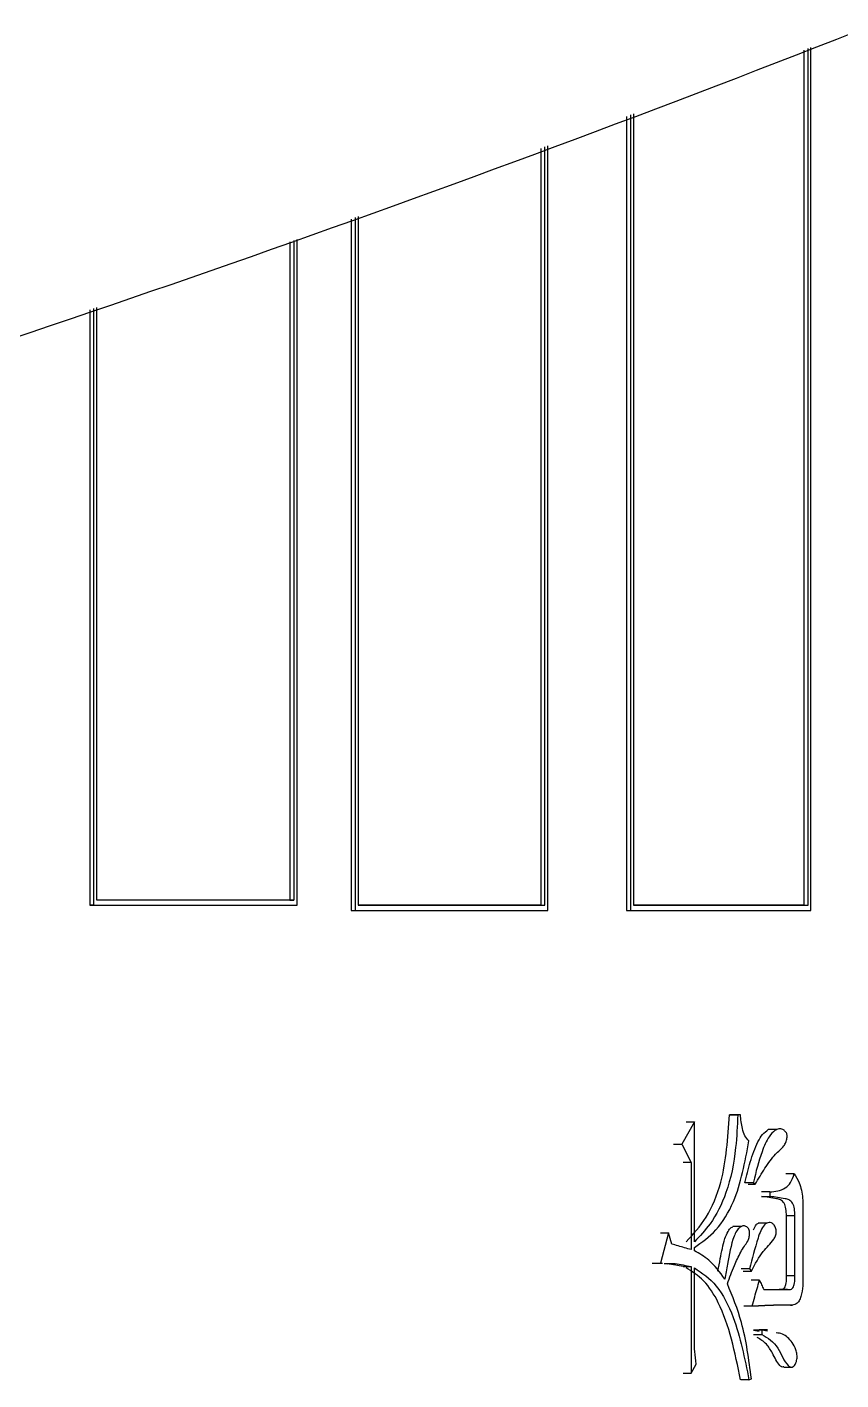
# Model space of a CAD drawing. Header units: millimetres. Extents: x 2223 to 4172, y 741 to 2119.
# Drawn here: x 3157.73 to 3165.5, y 994.8 to 1007.72 of the extents above; entities that cross this region are included whole.
import ezdxf

# ---------------------------------------------------------------- set-up
doc = ezdxf.new("R2010")
doc.units = ezdxf.units.MM

msp = doc.modelspace()

# ---------------------------------------------------------------- linework, layer by layer
at = {"color": 7, "linetype": 'Continuous', "lineweight": 25}
for p, q in [((3165.15, 1007.496), (3165.15, 999.331)), ((3165.19, 999.331), (3165.19, 1007.511)), ((3165.217, 999.281), (3165.217, 1007.521)), ((3163.455, 1006.864), (3163.455, 999.281)), ((3163.494, 1006.879), (3163.494, 999.281)), ((3163.522, 1006.889), (3163.522, 999.331)), ((3162.637, 1006.559), (3162.637, 999.331)), ((3162.676, 999.331), (3162.676, 1006.573)), ((3162.704, 999.281), (3162.704, 1006.584)), ((3160.863, 1005.897), (3160.863, 999.281)), ((3160.893, 1005.908), (3160.893, 999.331)), ((3160.825, 1005.883), (3160.825, 999.281)), ((3160.24, 1005.665), (3160.24, 999.381)), ((3160.278, 1005.679), (3160.278, 999.381)), ((3160.308, 999.331), (3160.308, 1005.69)), ((3158.328, 1005.018), (3158.328, 999.331)), ((3158.364, 1005.03), (3158.364, 999.331)), ((3158.396, 999.381), (3158.396, 1005.04)), ((3158.328, 999.331), (3160.27, 999.331)), ((3158.364, 999.331), (3158.328, 999.331)), ((3160.24, 999.381), (3160.278, 999.381)), ((3162.637, 999.331), (3162.676, 999.331)), ((3165.15, 999.331), (3165.19, 999.331)), ((3160.825, 999.281), (3162.666, 999.281)), ((3160.825, 999.281), (3160.863, 999.281)), ((3162.666, 999.281), (3162.704, 999.281)), ((3163.455, 999.281), (3165.177, 999.281)), ((3163.455, 999.281), (3163.494, 999.281)), ((3165.177, 999.281), (3165.217, 999.281)), ((3164.104, 997.264), (3163.984, 997.048)), ((3164.025, 997.264), (3164.104, 997.264)), ((3164.104, 996.118), (3164.104, 997.264)), ((3164.44, 997.329), (3164.519, 997.329)), ((3164.543, 997.329), (3164.464, 997.329)), ((3164.543, 997.329), (3164.519, 997.329)), ((3164.891, 997.188), (3164.81, 997.188)), ((3163.905, 997.048), (3163.984, 997.048)), ((3163.984, 997.048), (3164.074, 996.875)), ((3164.074, 996.875), (3163.995, 996.875)), ((3164.074, 996.875), (3164.074, 996.042)), ((3165.058, 996.767), (3164.978, 996.767)), ((3164.666, 996.68), (3164.587, 996.68)), ((3164.617, 996.669), (3164.684, 996.669)), ((3164.825, 996.594), (3164.745, 996.594)), ((3164.825, 996.594), (3164.825, 996.55)), ((3164.745, 996.55), (3164.825, 996.55)), ((3165.064, 996.366), (3164.983, 996.366)), ((3164.983, 995.793), (3164.983, 996.366)), ((3165.064, 995.793), (3165.064, 996.366)), ((3165.139, 996.453), (3165.139, 995.804)), ((3163.858, 996.204), (3163.78, 995.912)), ((3163.78, 996.204), (3163.858, 996.204)), ((3163.888, 996.096), (3163.858, 996.204)), ((3164.551, 996.263), (3164.471, 996.263)), ((3164.793, 996.294), (3164.713, 996.294)), ((3164.104, 996.031), (3164.104, 996.064)), ((3163.701, 995.912), (3163.78, 995.912)), ((3163.78, 995.912), (3163.798, 995.912)), ((3163.995, 995.88), (3164.074, 995.88)), ((3164.074, 995.88), (3164.074, 994.863)), ((3164.104, 995.166), (3164.104, 995.869)), ((3164.631, 995.858), (3164.552, 995.858)), ((3164.631, 995.858), (3164.649, 995.836)), ((3164.725, 995.75), (3164.646, 995.75)), ((3165.064, 995.793), (3164.983, 995.793)), ((3164.766, 995.663), (3164.994, 995.663)), ((3164.766, 995.663), (3164.914, 995.663)), ((3164.994, 995.663), (3164.914, 995.663)), ((3164.655, 995.501), (3164.575, 995.501)), ((3165.023, 995.512), (3165.04, 995.512)), ((3164.749, 995.274), (3164.669, 995.274)), ((3164.669, 995.274), (3164.721, 995.264)), ((3164.669, 995.231), (3164.749, 995.231)), ((3164.802, 995.275), (3164.723, 995.275)), ((3164.801, 995.264), (3164.749, 995.274)), ((3164.749, 995.274), (3164.749, 995.231)), ((3164.074, 994.863), (3164.122, 994.949)), ((3164.959, 994.921), (3165.024, 994.921)), ((3165.025, 994.921), (3165.039, 994.921)), ((3163.995, 994.863), (3164.074, 994.863)), ((3164.625, 994.798), (3164.546, 994.798)), ((3164.625, 994.798), (3164.649, 994.809))]:
    msp.add_line(p, q, dxfattribs=at)
at = {"color": 7, "linetype": 'Continuous', "lineweight": 25, "flags": 128}
msp.add_lwpolyline([(3164.569, 995.836), (3164.598, 995.836), (3164.623, 995.836), (3164.649, 995.836)], dxfattribs=at)
at = {"color": 7, "linetype": 'Continuous', "lineweight": 25}
for points, knots in [([(3102.989, 995.903), (3105.549, 995.928), (3109.129, 995.962), (3114.399, 996.241), (3118.863, 996.577), (3124.179, 997.142), (3129.748, 997.916), (3135.562, 998.926), (3141.533, 1000.182), (3147.609, 1001.692), (3153.747, 1003.463), (3159.912, 1005.497), (3166.076, 1007.797), (3172.212, 1010.362), (3178.301, 1013.192), (3184.32, 1016.286), (3190.253, 1019.641), (3196.082, 1023.253), (3201.792, 1027.118), (3207.367, 1031.232), (3212.795, 1035.59), (3218.06, 1040.184), (3223.152, 1045.008), (3228.056, 1050.056), (3232.763, 1055.319), (3237.261, 1060.789), (3241.539, 1066.457), (3245.588, 1072.314), (3249.398, 1078.351), (3252.959, 1084.557), (3256.265, 1090.922), (3259.305, 1097.434), (3262.075, 1104.083), (3264.565, 1110.858), (3266.77, 1117.745), (3268.685, 1124.734), (3270.304, 1131.812), (3271.621, 1138.966), (3272.634, 1146.183), (3273.339, 1153.45), (3273.732, 1160.754), (3273.81, 1168.082), (3273.573, 1175.42), (3273.019, 1182.754), (3272.147, 1190.072), (3270.957, 1197.359), (3269.449, 1204.602), (3267.624, 1211.786), (3265.483, 1218.899), (3263.029, 1225.927), (3260.265, 1232.855), (3257.192, 1239.672), (3253.815, 1246.362), (3250.137, 1252.914), (3246.163, 1259.314), (3241.898, 1265.55), (3237.347, 1271.608), (3232.515, 1277.476), (3227.408, 1283.142), (3222.032, 1288.595), (3216.585, 1293.642), (3211.112, 1298.295), (3205.653, 1302.564), (3200.028, 1306.607), (3194.247, 1310.415), (3188.319, 1313.983), (3182.257, 1317.305), (3176.071, 1320.375), (3169.775, 1323.189), (3163.381, 1325.741), (3156.906, 1328.027), (3150.368, 1330.043), (3143.793, 1331.786), (3137.22, 1333.25), (3130.726, 1334.432), (3124.437, 1335.329), (3118.913, 1335.913), (3114.03, 1336.28), (3109.206, 1336.52), (3103.232, 1336.637), (3097.715, 1336.527), (3092.446, 1336.255), (3087.982, 1335.917), (3082.665, 1335.352), (3077.096, 1334.579), (3071.283, 1333.569), (3065.312, 1332.313), (3059.236, 1330.802), (3053.098, 1329.032), (3046.933, 1326.997), (3040.769, 1324.698), (3034.632, 1322.133), (3028.544, 1319.302), (3022.525, 1316.209), (3016.592, 1312.854), (3010.763, 1309.242), (3005.053, 1305.376), (2999.477, 1301.262), (2994.05, 1296.905), (2988.784, 1292.311), (2983.693, 1287.486), (2978.788, 1282.438), (2974.081, 1277.176), (2969.584, 1271.706), (2965.305, 1266.037), (2961.257, 1260.18), (2957.447, 1254.143), (2953.885, 1247.938), (2950.58, 1241.573), (2947.538, 1235.061), (2944.776, 1228.409), (2942.439, 1222.127), (2941.16, 1218.022), (2940.597, 1216.214)], [0, 0, 0, 0, 0.0102074, 0.014274, 0.021037, 0.0280561, 0.0355867, 0.0434511, 0.0515783, 0.0599113, 0.0684099, 0.0770439, 0.085791, 0.0946336, 0.1035582, 0.112554, 0.1216124, 0.1307262, 0.1398897, 0.1490979, 0.1583469, 0.1676331, 0.1769537, 0.1863062, 0.1956884, 0.2050985, 0.2145348, 0.2239961, 0.233481, 0.2429885, 0.2525178, 0.262068, 0.2716385, 0.2812287, 0.2908382, 0.3004664, 0.3101132, 0.3197782, 0.3294613, 0.3391624, 0.3488814, 0.3586183, 0.3683733, 0.3781464, 0.387938, 0.3977483, 0.4075776, 0.4174265, 0.4272956, 0.4371854, 0.4470968, 0.4570307, 0.4669882, 0.4769704, 0.486979, 0.4970156, 0.5070822, 0.5171812, 0.5273154, 0.5374882, 0.5477037, 0.5569145, 0.5661226, 0.5753266, 0.5845258, 0.5937191, 0.6029052, 0.6120821, 0.6212471, 0.6303962, 0.6395236, 0.6486197, 0.6576679, 0.6666375, 0.6754633, 0.6839789, 0.6919633, 0.6976055, 0.7035012, 0.7112199, 0.7214273, 0.7254939, 0.7322569, 0.739276, 0.7468066, 0.754671, 0.7627982, 0.7711312, 0.7796298, 0.7882638, 0.7970109, 0.8058535, 0.8147781, 0.8237739, 0.8328323, 0.8419461, 0.8511096, 0.8603178, 0.8695668, 0.878853, 0.8881736, 0.8975261, 0.9069083, 0.9163184, 0.9257547, 0.935216, 0.9447009, 0.9542084, 0.9637377, 0.9732879, 0.9828584, 0.9924486, 1, 1, 1, 1]), ([(3158.364, 999.331), (3158.562, 999.331), (3158.957, 999.331), (3159.606, 999.331), (3160.053, 999.331), (3160.308, 999.331)], [0, 0, 0, 0, 0.300081, 0.600162, 1, 1, 1, 1]), ([(3160.278, 999.381), (3160.086, 999.381), (3159.704, 999.381), (3159.077, 999.381), (3158.638, 999.381), (3158.396, 999.381)], [0, 0, 0, 0, 0.3099206, 0.6198411, 1, 1, 1, 1]), ([(3160.24, 999.381), (3160.086, 999.381), (3159.778, 999.381), (3159.166, 999.381), (3158.701, 999.381), (3158.396, 999.381)], [0, 0, 0, 0, 0.254867, 0.509735, 1, 1, 1, 1]), ([(3160.893, 999.331), (3161.08, 999.331), (3161.455, 999.331), (3162.05, 999.331), (3162.454, 999.331), (3162.676, 999.331)], [0, 0, 0, 0, 0.309921, 0.619841, 1, 1, 1, 1]), ([(3162.637, 999.331), (3162.491, 999.331), (3162.199, 999.331), (3161.621, 999.331), (3161.182, 999.331), (3160.893, 999.331)], [0, 0, 0, 0, 0.25537, 0.51074, 1, 1, 1, 1]), ([(3163.522, 999.331), (3163.698, 999.331), (3164.049, 999.331), (3164.606, 999.331), (3164.983, 999.331), (3165.19, 999.331)], [0, 0, 0, 0, 0.309921, 0.619841, 1, 1, 1, 1]), ([(3165.15, 999.331), (3165.014, 999.331), (3164.741, 999.331), (3164.202, 999.331), (3163.791, 999.331), (3163.522, 999.331)], [0, 0, 0, 0, 0.256004, 0.512008, 1, 1, 1, 1]), ([(3160.863, 999.281), (3161.05, 999.281), (3161.425, 999.281), (3162.041, 999.281), (3162.463, 999.281), (3162.704, 999.281)], [0, 0, 0, 0, 0.300081, 0.600162, 1, 1, 1, 1]), ([(3163.494, 999.281), (3163.67, 999.281), (3164.021, 999.281), (3164.597, 999.281), (3164.991, 999.281), (3165.217, 999.281)], [0, 0, 0, 0, 0.300081, 0.600162, 1, 1, 1, 1]), ([(3164.024, 996.118), (3164.092, 996.19), (3164.229, 996.336), (3164.4, 996.751), (3164.424, 997.109), (3164.44, 997.329)], [0, 0, 0, 0, 0.27091, 0.549398, 1, 1, 1, 1]), ([(3164.519, 997.329), (3164.514, 997.225), (3164.502, 996.969), (3164.427, 996.593), (3164.274, 996.295), (3164.155, 996.171), (3164.104, 996.118)], [0, 0, 0, 0, 0.214752, 0.527903, 0.794745, 1, 1, 1, 1]), ([(3164.463, 997.329), (3164.459, 997.329), (3164.451, 997.329), (3164.443, 997.329), (3164.44, 997.329)], [0, 0, 0, 0, 0.56, 1, 1, 1, 1]), ([(3164.625, 997.08), (3164.612, 997.095), (3164.583, 997.124), (3164.556, 997.215), (3164.548, 997.286), (3164.543, 997.329)], [0, 0, 0, 0, 0.268422, 0.549119, 1, 1, 1, 1]), ([(3164.587, 996.68), (3164.603, 996.747), (3164.636, 996.885), (3164.692, 997.042), (3164.753, 997.148), (3164.791, 997.175), (3164.81, 997.188)], [0, 0, 0, 0, 0.333447, 0.684518, 0.842265, 1, 1, 1, 1]), ([(3164.684, 996.669), (3164.715, 996.72), (3164.777, 996.82), (3164.865, 996.951), (3164.943, 997.007), (3164.978, 997.065), (3164.988, 997.099), (3164.99, 997.126), (3164.988, 997.143), (3164.982, 997.159), (3164.969, 997.177), (3164.944, 997.193), (3164.909, 997.199), (3164.864, 997.176), (3164.804, 997.11), (3164.731, 996.942), (3164.691, 996.784), (3164.667, 996.682), (3164.666, 996.68)], [0, 0, 0, 0, 0.14, 0.280266, 0.380171, 0.409931, 0.439811, 0.452036, 0.462473, 0.472931, 0.488626, 0.51752, 0.558625, 0.598671, 0.668428, 0.787489, 0.99583, 1, 1, 1, 1]), ([(3164.104, 996.064), (3164.175, 996.113), (3164.318, 996.213), (3164.526, 996.548), (3164.587, 996.877), (3164.625, 997.08)], [0, 0, 0, 0, 0.270771, 0.548729, 1, 1, 1, 1]), ([(3164.825, 996.594), (3164.875, 996.598), (3164.945, 996.603), (3165.027, 996.677), (3165.047, 996.736), (3165.058, 996.767)], [0, 0, 0, 0, 0.550462, 0.77054, 1, 1, 1, 1]), ([(3165.058, 996.767), (3165.075, 996.74), (3165.104, 996.694), (3165.128, 996.611), (3165.139, 996.533), (3165.139, 996.48), (3165.139, 996.453)], [0, 0, 0, 0, 0.330967, 0.551079, 0.77486, 1, 1, 1, 1]), ([(3164.666, 996.68), (3164.668, 996.679), (3164.672, 996.677), (3164.678, 996.673), (3164.682, 996.671), (3164.684, 996.669)], [0, 0, 0, 0, 0.255027, 0.627514, 1, 1, 1, 1]), ([(3164.983, 996.366), (3164.983, 996.388), (3164.981, 996.431), (3164.964, 996.492), (3164.927, 996.52), (3164.854, 996.537), (3164.793, 996.544), (3164.745, 996.55)], [0, 0, 0, 0, 0.130153, 0.256408, 0.38449, 0.511557, 1, 1, 1, 1]), ([(3165.064, 996.366), (3165.063, 996.388), (3165.062, 996.431), (3165.044, 996.492), (3165.008, 996.52), (3164.935, 996.537), (3164.873, 996.544), (3164.825, 996.55)], [0, 0, 0, 0, 0.13003, 0.256202, 0.384291, 0.511395, 1, 1, 1, 1]), ([(3164.329, 995.838), (3164.337, 995.877), (3164.355, 995.983), (3164.382, 996.114), (3164.42, 996.213), (3164.449, 996.251), (3164.466, 996.259), (3164.471, 996.261)], [0, 0, 0, 0, 0.246919, 0.654828, 0.820581, 0.946757, 1, 1, 1, 1]), ([(3164.419, 995.717), (3164.44, 995.775), (3164.479, 995.88), (3164.535, 995.998), (3164.579, 996.075), (3164.611, 996.114), (3164.627, 996.158), (3164.632, 996.192), (3164.631, 996.219), (3164.625, 996.238), (3164.613, 996.254), (3164.593, 996.267), (3164.567, 996.271), (3164.536, 996.256), (3164.506, 996.223), (3164.456, 996.11), (3164.428, 995.946), (3164.403, 995.808), (3164.395, 995.761)], [0, 0, 0, 0, 0.150802, 0.270996, 0.331066, 0.383869, 0.414543, 0.44536, 0.459508, 0.473787, 0.489783, 0.51524, 0.550113, 0.584523, 0.63156, 0.679807, 0.891009, 1, 1, 1, 1]), ([(3164.649, 995.836), (3164.684, 995.904), (3164.746, 996.024), (3164.84, 996.102), (3164.88, 996.171), (3164.889, 996.212), (3164.88, 996.253), (3164.863, 996.283), (3164.841, 996.3), (3164.817, 996.303), (3164.794, 996.297), (3164.75, 996.262), (3164.692, 996.104), (3164.656, 995.956), (3164.631, 995.858)], [0, 0, 0, 0, 0.207965, 0.368358, 0.401514, 0.432917, 0.464664, 0.497814, 0.528601, 0.558738, 0.58913, 0.619745, 0.747266, 1, 1, 1, 1]), ([(3164.67, 996.231), (3164.677, 996.248), (3164.688, 996.277), (3164.707, 996.293), (3164.715, 996.295), (3164.715, 996.295)], [0, 0, 0, 0, 0.609563, 0.994779, 1, 1, 1, 1]), ([(3164.074, 996.042), (3164.053, 996.048), (3164.011, 996.06), (3163.949, 996.078), (3163.908, 996.09), (3163.888, 996.096)], [0, 0, 0, 0, 0.344184, 0.672092, 1, 1, 1, 1]), ([(3164.395, 995.761), (3164.346, 995.827), (3164.258, 995.946), (3164.151, 996.005), (3164.104, 996.031)], [0, 0, 0, 0, 0.563817, 1, 1, 1, 1]), ([(3163.814, 995.911), (3163.815, 995.911), (3163.823, 995.91), (3163.835, 995.909), (3163.845, 995.908)], [0, 0, 0, 0, 0.127487, 1, 1, 1, 1]), ([(3163.824, 995.911), (3163.857, 995.911), (3163.915, 995.912), (3163.998, 995.897), (3164.049, 995.885), (3164.074, 995.88)], [0, 0, 0, 0, 0.3872038, 0.6933689, 1, 1, 1, 1]), ([(3163.995, 995.88), (3163.971, 995.885), (3163.922, 995.897), (3163.871, 995.903), (3163.844, 995.907)], [0, 0, 0, 0, 0.464247, 1, 1, 1, 1]), ([(3164.545, 994.798), (3164.491, 995.061), (3164.416, 995.424), (3164.2, 995.759), (3164.082, 995.833), (3164.024, 995.869)], [0, 0, 0, 0, 0.571246, 0.788502, 1, 1, 1, 1]), ([(3164.104, 995.869), (3164.177, 995.819), (3164.326, 995.718), (3164.517, 995.337), (3164.584, 995.004), (3164.625, 994.798)], [0, 0, 0, 0, 0.269245, 0.548175, 1, 1, 1, 1]), ([(3164.649, 994.809), (3164.624, 994.993), (3164.581, 995.32), (3164.468, 995.597), (3164.419, 995.717)], [0, 0, 0, 0, 0.565186, 1, 1, 1, 1]), ([(3164.655, 995.501), (3164.663, 995.532), (3164.679, 995.588), (3164.703, 995.671), (3164.718, 995.724), (3164.725, 995.75)], [0, 0, 0, 0, 0.367076, 0.683538, 1, 1, 1, 1]), ([(3164.725, 995.75), (3164.732, 995.735), (3164.746, 995.707), (3164.759, 995.678), (3164.766, 995.663)], [0, 0, 0, 0, 0.500001, 1, 1, 1, 1]), ([(3164.947, 995.665), (3164.951, 995.666), (3164.959, 995.67), (3164.975, 995.692), (3164.984, 995.738), (3164.984, 995.775), (3164.983, 995.793)], [0, 0, 0, 0, 0.1155788, 0.2906974, 0.6408722, 1, 1, 1, 1]), ([(3164.994, 995.663), (3165.004, 995.661), (3165.019, 995.659), (3165.038, 995.668), (3165.055, 995.692), (3165.065, 995.738), (3165.064, 995.775), (3165.064, 995.793)], [0, 0, 0, 0, 0.227751, 0.352705, 0.480942, 0.73722, 1, 1, 1, 1]), ([(3165.139, 995.804), (3165.14, 995.768), (3165.141, 995.698), (3165.129, 995.609), (3165.105, 995.551), (3165.071, 995.514), (3165.042, 995.513), (3165.023, 995.512)], [0, 0, 0, 0, 0.261044, 0.518862, 0.648585, 0.774158, 1, 1, 1, 1]), ([(3165.023, 995.512), (3165.019, 995.512), (3165.014, 995.512), (3165.006, 995.512), (3165, 995.512), (3164.995, 995.512), (3164.989, 995.512), (3164.983, 995.512), (3164.978, 995.512), (3164.972, 995.512), (3164.966, 995.512), (3164.961, 995.512), (3164.955, 995.512), (3164.949, 995.512), (3164.944, 995.512), (3164.938, 995.512), (3164.932, 995.512), (3164.927, 995.511), (3164.921, 995.511), (3164.915, 995.511), (3164.91, 995.511), (3164.904, 995.511), (3164.898, 995.511), (3164.893, 995.511), (3164.887, 995.511), (3164.881, 995.511), (3164.875, 995.511), (3164.87, 995.511), (3164.864, 995.511), (3164.858, 995.51), (3164.853, 995.51), (3164.847, 995.51), (3164.841, 995.51), (3164.836, 995.51), (3164.83, 995.51), (3164.824, 995.509), (3164.819, 995.509), (3164.813, 995.509), (3164.807, 995.509), (3164.801, 995.509), (3164.796, 995.508), (3164.79, 995.508), (3164.784, 995.508), (3164.779, 995.508), (3164.773, 995.507), (3164.767, 995.507), (3164.762, 995.507), (3164.756, 995.507), (3164.75, 995.506), (3164.744, 995.506), (3164.739, 995.506), (3164.733, 995.505), (3164.727, 995.505), (3164.722, 995.505), (3164.716, 995.504), (3164.71, 995.504), (3164.704, 995.504), (3164.699, 995.504), (3164.693, 995.503), (3164.687, 995.503), (3164.682, 995.503), (3164.676, 995.502), (3164.67, 995.502), (3164.663, 995.502), (3164.658, 995.501), (3164.655, 995.501)], [0, 0, 0, 0, 0.030924, 0.046386, 0.061848, 0.07731, 0.092772, 0.108234, 0.123697, 0.139159, 0.154621, 0.170083, 0.185545, 0.201007, 0.216469, 0.231931, 0.247393, 0.262855, 0.278317, 0.293779, 0.309241, 0.324703, 0.340165, 0.355628, 0.37109, 0.386552, 0.402014, 0.417476, 0.432938, 0.4484, 0.463862, 0.479324, 0.494786, 0.510248, 0.52571, 0.541172, 0.556634, 0.572097, 0.587559, 0.603021, 0.618483, 0.633945, 0.649407, 0.664869, 0.680331, 0.695793, 0.711255, 0.726717, 0.742179, 0.757641, 0.773103, 0.788566, 0.804028, 0.81949, 0.834952, 0.850414, 0.865876, 0.881338, 0.8968, 0.912262, 0.927724, 0.943186, 0.958648, 0.97411, 1, 1, 1, 1]), ([(3164.958, 994.924), (3164.953, 994.922), (3164.94, 994.918), (3164.896, 994.953), (3164.857, 995.048), (3164.789, 995.152), (3164.735, 995.185), (3164.704, 995.204)], [0, 0, 0, 0, 0.045578, 0.128146, 0.446444, 0.694721, 1, 1, 1, 1]), ([(3164.749, 995.231), (3164.804, 995.198), (3164.905, 995.139), (3164.964, 994.96), (3165.023, 994.917), (3165.05, 994.922), (3165.072, 994.951), (3165.085, 994.994), (3165.085, 995.042), (3165.071, 995.1), (3165.028, 995.178), (3164.961, 995.239), (3164.906, 995.245), (3164.886, 995.247)], [0, 0, 0, 0, 0.247601, 0.449259, 0.486524, 0.522863, 0.561727, 0.602638, 0.642741, 0.6832, 0.762195, 0.913729, 1, 1, 1, 1]), ([(3164.122, 994.949), (3164.116, 994.989), (3164.105, 995.06), (3164.104, 995.133), (3164.104, 995.166)], [0, 0, 0, 0, 0.558835, 1, 1, 1, 1])]:
    msp.add_open_spline(points, degree=3, knots=knots, dxfattribs=at)

doc.saveas('drawing.dxf')
